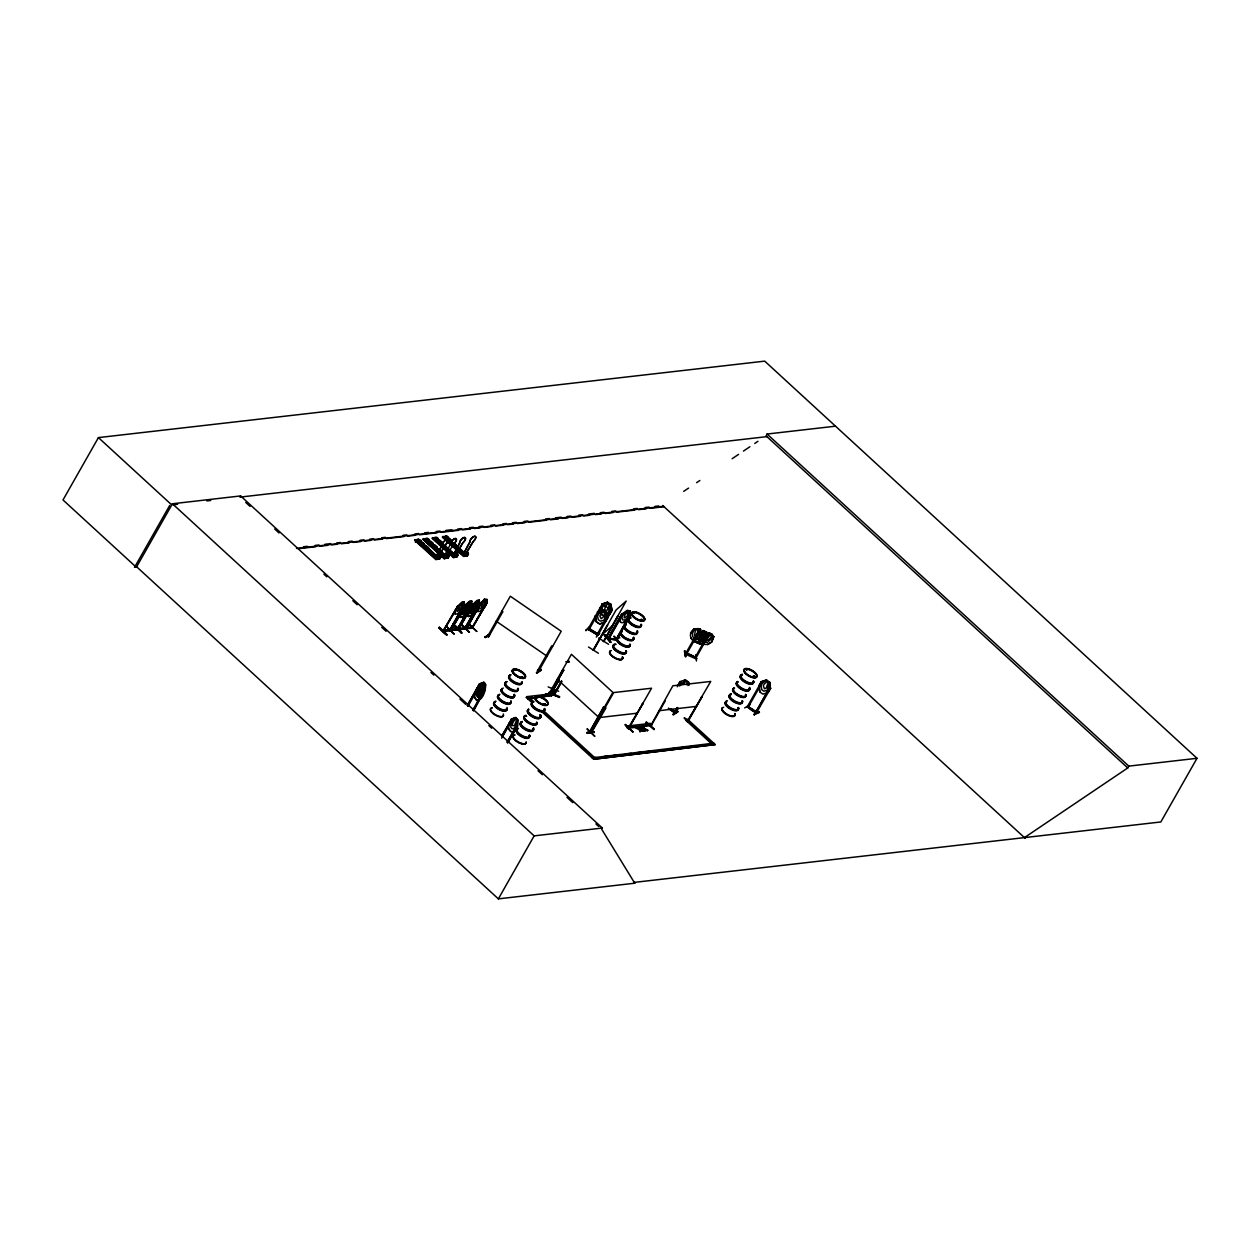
<?xml version="1.0" encoding="UTF-8"?>
<svg xmlns="http://www.w3.org/2000/svg" width="1260" height="1260" viewBox="0 0 1260 1260"><rect width="100%" height="100%" fill="white"/><g stroke="black" fill="none" stroke-linecap="round" stroke-linejoin="round"><path stroke-width="1.5" d="M509.197 723.067C507.402 727.351 509.764 735.147 515.245 730.249L517.498 726.28L517.765 719.948L515.671 717.523L511.45 719.098L509.387 723.114M507.859 742.849L517.403 726.248L517.671 719.948L515.765 717.538L511.544 719.113M512.064 719.759L502.283 736.47M597.602 633.67L597.854 635.292L612.029 610.155L611.1 609.383L597.098 634.567M474.957 698.024C473.65 694.37 479.651 679.408 477.115 694.055L478.894 696.449L477.194 693.992M480.28 696.607L477.776 697.41L476.627 695.866L476.815 691.992L484.123 683.629L482.911 694.843L478.8 696.433L482.863 694.733L483.494 688.543L481.966 693.646M761.15 681.707L766.553 679.975L769.702 682.243L770.49 688.464L768.238 692.417L762.899 694.134L759.748 691.866L758.898 685.66L761.197 681.676L762.253 682.069M473.634 710.766L484.848 689.929M696.433 661.012L695.678 654.79M599.728 633.418L596.263 637.056M536.539 672.761L541.138 669.422M536.949 673.155L541.343 670.194M703.017 630.567L706.592 632.063L704.277 639.623L700.67 641.056L698.371 640.127L697.41 636.851L703.017 630.567L697.378 633.245M673.218 714.105L673.407 714.908L678.053 711.396M677.896 711.931L672.887 714.546M610.958 604.296L608.533 612.265L605.036 613.289L602.847 611.935L601.981 608.234L603.666 605.273L607.556 602.217L610.958 604.296L612.013 610.36L609.761 614.313L604.17 616.203L601.146 618.77L599.87 615.888L600.926 614.014L603.871 611.399L604.926 612.108L604.123 616.187L600.784 614.124L599.728 608.076L609.793 614.266L604.186 616.077L600.926 614.014L599.855 608.108M759.245 711.601L759.418 712.451L754.078 714.546M754.472 714.987L754.236 714.105L759.213 711.569M603.083 610.076L597.476 611.998L603.083 610.076L606.47 612.187L604.044 620.156L600.563 621.164L598.374 619.81L597.508 616.093L599.193 613.116L603.083 610.218M553.644 689.897L554.305 695.048L554.29 693.819M687.944 685.534L688.574 682.117L688.952 685.251L688.401 682.227L685.346 679.896L679.975 681.613L677.912 685.582M769.702 682.243L767.151 690.291L763.812 691.189L761.78 689.708L761.072 685.881C761.702 681.282 773.309 677.88 761.229 681.817L762.111 682.4M440.338 555.833L438.779 558.558L440.338 555.833C435.661 554.258 440.118 556.778 439.567 555.849M446.749 554.085L448.717 554.857L447.174 557.597M447.442 554.636C449.363 556.967 443.268 551.707 449.127 556.133L448.166 558.133M455.443 553.707L456.608 553.628M465.759 552.431L467.586 552.983L465.791 552.101L467.019 553.66L467.287 552.667M454.088 544.052L466.814 555.991L468.452 553.912L465.696 552.541M548.887 693.063L559.409 697.363M549.124 692.291L559.629 696.622L559.361 697.457M559.377 697.142L548.856 693.126M424.604 546.651C428.526 545.486 425.864 550.352 424.746 546.383M433.141 545.423L435.424 546.698L433.172 545.753M442.213 544.383L442.969 545.753M586.908 732.989L594.153 731.635L594.247 732.485M587.097 732.533L594.137 731.666M594.247 732.391L587.207 733.257M593.933 732.076L587.066 732.438M514.757 669.706L514.994 670.367M522.711 677.722L521.498 676.667L522.412 677.833M521.923 676.715L523.373 677.848L522.396 676.809M536.76 697.237L537.799 697.252M536.823 697.331L537.642 696.985M537.28 697.016L537.831 697.756L537.5 696.906M543.989 703.883L544.682 704.608M545.737 704.97L544.131 704.072L544.997 704.419M545.737 705.127L545.108 704.198M634.174 613.116L633.355 612.848L634.111 613.447M634.489 613.399L633.812 612.565M640.741 619.51L641.434 619.4M640.757 619.778L642.065 619.873M641.466 620.392L642.505 620.786L641.749 619.447M745.747 669.47L746.77 670.115M753.858 676.148L753.023 676.73L754.85 677.124M609.399 604.233L607.619 610.045L604.532 610.218L605.32 606.28L608.344 603.524L609.43 604.202M686.495 684.731L687.125 681.959L686.054 681.266L683.14 683.928M507.323 742.203L516.915 725.351M454.151 625.889L461.585 633.134L453.931 625.558M469.114 632.252L461.522 624.677L469.381 632.221M476.611 631.386L469.019 623.826M633.008 731.871L625.385 724.405M467.507 705.521L479.84 683.786L483.856 682.195L485.557 684.637L484.218 689.692L472.831 710.073M440.149 555.66L439.173 556.747L438.102 555.298M447.599 554.778L447.552 555.786M455.411 553.581L455.112 554.762M457.254 554.069L456.624 554.747L455.474 553.518M457.065 554.101L456.215 554.211L457.285 554.447M695.488 629.559L694.591 635.245L697.221 636.709L698.308 633.024L696.764 629.449L695.473 629.496M448.717 554.857L447.458 554.825L445.898 557.55L448.087 555.534M457.333 554.164L455.584 553.329M466.499 555.376L467.854 552.478L465.239 555.345L466.862 552.447M465.428 555.502L467.555 553.03M608.801 639.119L623.007 613.856M616.597 640.033L607.824 638.962L621.889 613.777L607.619 638.71L609.32 638.206L608.297 637.78M464.231 602.154L463.192 605.902L449.442 630.756L464.452 605.729L464.247 601.965L461.9 602.422L458.53 606.438L456.844 609.399L457.081 611.572L461.506 608.863M471.728 601.288L468.988 608.013L464.562 610.722L464.341 608.548L469.397 601.555L471.744 601.099L471.854 604.91M477.083 604.375L474.343 611.1L469.917 613.809L469.681 611.635L474.752 604.642L477.256 604.343L477.776 611.588L477.745 607.871M479.32 600.422L476.595 607.131L472.169 609.84L471.933 607.666L473.618 604.706L477.005 600.689L479.335 600.233L476.91 600.61M484.407 599.744L486.911 599.445L485.762 603.304L472.027 628.11L486.864 603.099L486.833 599.366L486.943 603.178M554.164 688.952L553.644 688.732M554.29 694.984L561.803 681.676M516.758 719.759L514.474 725.634L512.332 725.634C511.686 723.712 515.293 717.491 516.647 719.759M623.117 614.108L622.078 614.029M463.16 602.752L461.05 607.777L458.608 609.494L459.711 606.296L463.081 602.674M468.405 605.84L466.294 610.864L463.853 612.581L464.956 609.399L468.484 605.918M470.657 601.886L466.751 611.966L462.326 614.675L462.089 612.502L463.774 609.541L470.563 601.808M478.249 601.02L476.138 606.044L473.697 607.761L474.799 604.564L478.17 600.941M467.539 553.282L466.846 553.408M698.04 628.772L694.181 629.102L692.512 633.512L692.716 636.757L695.473 639.103L698.04 638.883L700.418 636.095L700.213 632.866L698.087 628.598L694.102 628.929C688.873 632.347 689.267 639.292 694.984 641.844L698.89 641.56L702.56 636.977L702.277 632.583L698.087 628.598M701.143 636.048L699.142 641.419L701.316 644.254L707.616 644.506L711.774 641.923L713.79 636.599L711.616 633.78L705.317 633.512L701.159 636.111L705.348 633.685M713.806 636.662L711.79 641.986L707.616 644.506M465.743 605.414L450.623 630.614L459.506 615.289M473.272 604.658L470.074 608.69L470.295 612.265M447.552 554.825L447.741 555.628M456.262 553.723L456.419 554.431M438.606 555.329L440.732 557.093L439.85 559.078L418.415 539.611C429.266 541.642 404.995 543.391 420.919 541.076M480.406 684.164L479.477 683.849L467.192 705.474M608.58 644.301L598.689 638.064M442.15 544.95L435.802 556.92L438.307 556.762L445.615 544.682A3.938 1.717 -47.8 0 0 448.119 540.272A3.938 1.717 -47.8 0 0 444.812 540.697A3.938 1.717 -47.8 0 0 442.15 544.95L435.976 557.062L418.808 541.202M444.355 556.101L450.529 543.989A3.938 1.717 -47.8 0 1 453.033 539.579A3.938 1.717 -47.8 0 1 456.341 539.17A3.938 1.717 -47.8 0 1 453.836 543.564L446.686 555.802L444.197 555.943L446.686 555.802M452.056 554.841L455.6 554.605L462.908 542.524A3.938 1.717 -47.8 0 0 465.412 538.115A3.938 1.717 -47.8 0 0 462.105 538.54A3.938 1.717 -47.8 0 0 459.601 542.95L453.427 555.062L455.758 554.762L463.081 542.682A3.938 1.717 -47.8 0 0 465.586 538.272A3.938 1.717 -47.8 0 0 462.278 538.697A3.938 1.717 -47.8 0 0 459.774 543.091L453.427 555.062M463.522 553.738L469.87 541.769A3.938 1.717 -47.8 0 1 472.374 537.359A3.938 1.717 -47.8 0 1 475.681 536.949A3.938 1.717 -47.8 0 1 473.177 541.359L466.027 553.581L473.335 541.501A3.938 1.717 -47.8 0 0 475.839 537.091A3.938 1.717 -47.8 0 0 472.531 537.516A3.938 1.717 -47.8 0 0 470.027 541.926L463.68 553.88M98.422 437.598L63 499.952L136.348 567.299L172.431 503.764L240.629 495.936L602.359 828.04L601.681 829.206L634.756 883.213L633.922 882.425L1160.838 821.961L1197 758.299L764.71 361.132L98.422 437.598L171.769 504.945M169.675 505.496L134.536 567.331L136.93 567.047M240.629 495.936L239.967 497.117L766.899 436.637M417.17 541.076L436.763 558.81L437.503 557.519L435.85 559.597L414.587 540.288L418.761 539.107M429.298 540.115C418.934 540.776 434.716 542.147 427.14 538.146L422.966 539.327L444.229 558.652M422.352 542.383L418.666 543.154L422.352 542.383C429.928 546.383 414.146 545.013 424.51 544.336M426.431 546.084L422.73 546.856L426.431 546.084C434.007 550.084 418.21 548.714 428.589 548.037M430.747 541.422L427.045 542.194L430.747 541.422C438.322 545.423 422.525 544.052 432.904 543.375M438.37 539.059C428.006 539.737 443.788 541.107 436.212 537.106L432.038 538.288L453.38 557.597M434.81 545.108L431.109 545.879L434.81 545.108C442.386 549.124 426.605 547.753 436.968 547.076M439.819 540.367L436.117 541.138L439.819 540.367C447.394 544.383 431.597 543.013 441.976 542.335M448.623 537.894C438.259 538.555 454.041 539.942 446.465 535.925L442.291 537.106L463.633 556.416L464.94 554.369L464.483 555.628L467.444 555.25L468.452 553.912M440.37 544.525L443.693 544.399M434.149 557.203L435.346 555.55L434.606 556.857M446.465 535.925L451.93 541.39L448.528 541.926L452.23 541.154L450.072 539.201L446.371 539.973L450.072 539.201M439.078 555.786L437.708 558.684L439.315 555.928M442.355 546.808L446.04 546.037L442.528 546.478M436.763 558.81L439.724 558.432L440.732 557.093M442.528 556.243L443.725 554.589L442.984 555.896M450.45 543.674L442.969 536.382M425.549 540.115L445.142 557.849L445.883 556.542L444.229 558.637M448.528 554.699L445.898 557.55M449.127 556.133L448.119 557.471L445.142 557.849M456.293 544.856L452.608 545.627L456.293 544.856L454.135 542.902M451.615 555.203L452.529 553.581M456.86 553.865L454.986 556.51L456.529 553.786L457.79 553.817L456.246 556.558M453.301 557.582L454.687 555.55L454.214 556.81L457.191 556.432L458.199 555.093L456.104 557.219L434.842 537.91M461.869 554.038L463.066 552.368L462.326 553.676M439.33 627.228C443.252 634.725 454.293 640.08 439.315 627.228M442.906 631.134L457.679 606.17L443.063 631.433C442.843 629.512 444.859 630.614 449.773 630.362M458.199 606.154L443.189 631.449L450.182 630.677M457.679 629.827L450.639 630.567L465.633 605.335L464.53 605.383L449.442 630.709L463.617 605.761L450.056 630.677M460.609 617.258L460.498 613.636L462.703 609.745L467.176 605.414L469.586 605.131L469.697 608.942L467.476 612.832L462.845 617.006L460.514 617.353L460.404 613.557M467.208 605.446L466.106 608.627L469.57 605.32M453.915 634.063L446.434 626.409L454.246 633.969M457.097 629.905L466.121 612.974M473.035 604.69L472.122 604.516L456.876 629.858L458.105 628.945M456.986 629.874L471.949 604.863M473.287 604.422L458.293 629.764L472.39 604.753L476.926 600.5M453.631 626.078C455.443 623.48 463.208 633.26 461.412 633.213M480.611 603.871L466.373 628.85L480.706 603.587L479.619 603.65L464.609 629.039L473.713 612.092M468.122 616.298L467.901 612.722L468.106 616.486L470.515 616.203C472.831 615.163 494.629 584.467 479.43 606.816L479.666 608.99L484.076 606.28M461.9 624.629L469.397 632.299L461.633 625.149M486.58 602.847L472.106 628.173L486.848 603.099L484.801 607.084L480.091 611.242L477.682 611.51M472.988 626.881L472.673 628.126L465.838 628.866M485.305 637.686L489.699 634.725L484.801 637.292L485.604 637.166M487.73 636.206C489.605 637.119 486.281 636.835 488.344 635.355L488.502 636.993L502.724 611.872L501.701 611.384L502.724 611.872M467.68 706.104L479.477 683.849M467.995 706.151L480.548 684.18M483.336 688.511L480.91 691.047L481.698 686.164L477.603 687.74M473.146 710.12L484.848 689.96M473.303 710.719L484.486 690.165M475.051 697.961L476.658 700.402C486.738 701.096 489.179 670.903 479.068 688.039L478.879 691.913L480.028 693.457L482.533 692.653M552.589 646.412L551.722 645.813L537.516 670.792L538.366 669.784M501.763 735.824L511.591 719.224L502.063 735.856M538.146 669.942L539.185 670.367L538.524 671.423L561.204 631.26L510.316 596.232L487.604 636.41M501.653 738.171L512.253 719.46M544.32 708.845A7.466 3.055 29.6 0 1 537.406 710.199A7.466 3.055 29.6 0 1 532.067 702.812L526.302 697.442L526.743 696.654L550.415 693.945L551.927 695.331L540.556 697.363M507.008 742.172L516.758 725.571M507.544 742.817L517.498 726.28M545.139 694.733L552.494 693.362L545.391 694.197M569.173 661.374L566.149 661.862M550.195 694.15L549.061 693.409L548.541 694.323L549.171 694.984L563.755 670.068L549.407 695.11M563.755 670.068L563.047 669.422L549.565 694.937M550.415 693.945L551.471 696.103M558.841 679.25L553.077 689.188L553.896 694.89L561.74 681.156M586.498 630.331L585.711 630.535L589.853 626.692L585.79 630.504M558.904 679.77L553.25 689.803L559.267 679.912M553.597 689.456L559.204 679.392M597.886 635.056L587.869 629.149L588.719 628.157L588.956 629.795L603.083 604.501M552.478 693.346L545.155 694.559M553.817 694.827L561.377 681.014M548.163 686.905L558.668 691.236M588.53 647.041L598.421 653.263M596.925 634.756L597.366 633.559M595.224 615.967L596.452 621.873L599.728 623.905L605.209 622.062L607.556 618.203L606.47 612.187M593.303 650.081L616.077 609.982L626.188 601.052L603.619 641.56L617.573 616.203M594.279 649.435L593.617 650.317L607.635 624.991L593.208 650.002M610.58 642.253C591.586 620.613 623.464 656.933 604.39 635.229M603.162 641.214L604.359 640.505M603.635 641.529L617.92 616.423M608.391 638.773L621.747 615.541M615.951 640.001L616.802 638.804M626.944 619.715L615.919 639.954M615.856 639.938L630.299 614.722M616.25 639.67L616.928 638.851L616.502 639.765L607.777 638.694M617.353 638.096L627.748 619.81M617.542 638.347L630.913 615.038L630.189 610.738L627.701 617.935L624.44 620.062L622.503 619.826L621.889 617.242L623.574 614.281L627.244 610.565L630.158 610.911L627.197 610.375L621.983 613.982M587.081 729.115L594.877 736.375L587.27 728.784M589.68 731.808L603.792 706.844L589.743 731.855L590.121 730.816M603.556 706.876L604.501 707.49L590.341 732.406M605.981 707.899L591.287 732.958M136.631 566.779L498.362 898.868L534.145 835.868L602.359 828.04M835.286 426.211L767.072 434.038L766.048 435.85L1127.763 767.954L1128.803 766.127L1197 758.299M593.507 757.717L593.948 756.929L543.926 711.002M593.633 759.26L715.223 744.566L593.633 759.26L542.099 711.947M625.07 724.878L632.898 732.013L625.464 724.831M626.409 726.122L627.48 728.296L651.152 725.587L650.081 723.413L651.593 724.799L627.921 727.524L626.409 726.122L650.081 723.413M629.134 728.611L628.063 728.422L642.947 703.395L628.567 728.721M629.055 728.611L629.37 727.414M639.056 729.587C631.937 726.232 640.363 727.697 639.923 731.619C642.127 730.926 638.3 727.918 640.458 731.556M636.41 727.776L639.23 728.626L635.843 727.839M638.93 729.146L638.521 727.052L639.23 728.626M639.923 731.619L639.056 726.988L639.907 728.973L643.167 730.753L639.749 729.934M644.522 731.083L640.757 726.784L643.955 728.548L644.522 731.083L645.356 730.501L644.648 728.878L645.073 731.02M639.907 728.973L642.868 731.273M641.025 727.24L643.828 728.107L640.458 727.303M684.904 650.916L685.802 656.87L684.794 650.947M643.529 728.626L643.12 726.516L643.828 728.107M647.483 730.737L644.222 728.973L643.671 726.453L644.522 728.453L647.782 730.217L644.348 729.398M646.207 722.374C656.271 732.186 657.751 731.918 645.845 722.5M699.615 628.976L700.591 629.559L699.615 628.976L685.361 654.082C712.845 667.06 682.495 648.616 686.306 654.491M685.582 654.192L686.101 653.278L695.032 656.995M642.301 731.335L643.167 730.753M686.527 654.538L686.905 653.893M686.322 654.523L700.56 629.354M646.915 730.816L647.782 730.217M665.154 701.111L650.947 726.106C652.696 724.185 649.168 725.288 651.593 725.177M677.313 686.7L679.975 681.613M695.173 656.728C694.323 659.799 694.937 655.436 696.229 657.169M679.093 685.645L681.188 682.148L680.148 681.707M694.906 657.956L708.939 632.74L709.915 633.323L708.939 632.74M679.266 685.55L680.888 682.306M679.912 685.787L685.409 679.865M709.884 633.134L695.788 658.334M707.837 637.371L705.6 641.387L699.851 643.923L696.292 642.49L695.173 637.135M677.281 707.522L674.336 712.688L677.124 707.6M706.057 737.352L713.27 743.967L713.711 743.179L711.9 744.124L685.897 720.342L686.338 719.57L687.724 719.397L715.223 744.566M687.724 719.397L685.897 720.342M650.664 725.791L672.856 685.787L710.734 681.44L687.235 721.634L702.119 696.591L688.023 721.539M749.905 704.844L744.66 707.915M755.921 711.837C760.394 715.979 742.471 705.238 748.597 706.277M747.212 706.828L761.481 681.723M747.212 706.592L748.708 706.34M762.253 682.353L748.078 707.427L748.377 706.387M769.734 687.692L755.716 712.672M755.401 712.75L769.639 687.44L770.584 688.291L756.189 713.317M442.307 545.108A3.938 1.717 -47.8 0 1 444.812 540.697A3.938 1.717 -47.8 0 1 447.962 540.13A3.938 1.717 -47.8 0 1 445.457 544.54L438.307 556.762M438.732 556.085L438.48 555.156M467.854 552.478L466.673 553.266L468.043 552.652M443.315 630.284L449.474 629.811M449.694 629.465L449.946 629.842M457.223 628.645L457.9 628.614M457.994 629.401L465.271 628.945M464.704 627.827L465.428 627.748M475.225 605.068L471.445 611.714L473.886 609.997L475.303 605.147M484.974 600.248L481.304 605.446L481.966 606.8C483.226 605.934 487.399 600.327 484.88 600.169M694.181 629.102L690.59 633.622M702.418 636.946L698.906 641.623L694.937 641.97L690.732 637.922M713.664 636.694L707.49 642.427L703.631 642.127L702.214 640.301L703.285 636.962L711.616 633.78M646.443 721.98L654.302 729.083M438.653 627.763L446.843 634.756M461.932 633.024L454.041 625.968M603.146 604.658L601.965 604.107L607.556 602.217L601.933 604.154L612.013 610.36L610.801 604.406M602.122 604.233L587.932 629.212L597.634 635.182M588.562 628.346L589.491 628.693M589.601 628.756L597.524 633.638M589.444 629.024L598.374 634.19M605.209 622.062L599.697 624.094L596.452 621.873M607.509 618.25L606.438 612.218M481.871 687.582L478.375 691.913L478.674 695L481.084 692.48L481.966 687.598M454.75 544.477L452.97 543.044M605.099 634.804L610.832 641.86M604.863 635.182L610.565 642.38M514.301 669.816L514.915 670.43M536.744 697.079L537.548 697.426M633.528 612.659L634.426 613.148M544.792 704.056L545.879 704.938M746.156 669.28L746.77 669.989L746.33 669.28M703.867 631.654L699.835 636.316L700.087 638.3L703.269 637.702L705.001 632.126L703.867 631.717M457.223 606.47L461.932 602.312L464.326 602.044M464.719 605.603L469.334 601.382L471.823 601.178M464.814 605.682L469.397 601.555M455.08 610.375L455.191 614.187L457.616 613.809L462.073 609.572M462.577 609.525L462.688 613.321L465.113 612.943L469.697 608.816M484.517 599.728L479.619 603.65M472.594 612.092L477.304 607.95M468.027 616.408L470.531 616.109L475.13 611.982M601.902 634.93L612.013 625.984M515.734 717.68L510.883 723.366L510.82 727.272L512.111 728.831L514.757 728.044L517.765 719.948M415.816 540.115L415.06 539.878L418.572 539.438L436.984 556.148M422.998 539.359L424.132 538.839M443.032 544.037L435.598 537.831M453.38 545.627L464.719 555.912L464.042 556.385L442.748 537.059L443.457 536.618L450.544 543.044M445.583 536.319L466.751 555.802M436.228 559.346L437.078 559.424L415.249 539.563M439.173 559.156L436.306 559.172L415.06 539.878M426.904 538.823L448.198 557.755L447.032 558.259L425.849 538.965M454.466 557.093L432.432 538.036M466.846 555.628L446.591 538.036M685.22 656.617L684.4 650.79M489.179 634.347L484.785 637.324M489.904 634.205L484.864 637.292M623.464 622.487C635.009 613.352 624.881 625.039 620.456 622.235M683.707 491.369L688.543 488.108M696.622 482.659L699.851 480.485M732.139 458.719L738.596 454.356M743.447 451.096L749.905 446.733M754.74 443.473L757.969 441.299M1024.427 837.617L1127.763 767.954M489.069 635.906L487.951 635.386M537.831 670.037L539.012 670.257M537.453 670.698L538.666 671.312L537.626 670.84M541.107 669.391L536.398 672.84L540.965 669.91M670.367 708.671L675.911 712.262L670.194 708.75M479.335 600.233L479.446 604.028L464.467 628.976L479.54 603.997M414.934 540.067L436.606 559.519M423.313 539.107L444.638 558.4M435.865 537.611L443.173 544.178M442.685 536.87L464.31 556.337M444.26 558.668L423.045 539.343M445.252 558.322L423.628 538.587M448.056 557.944L426.793 538.65M447.741 558.196L426.258 538.54M454.057 557.519L457.175 556.888M454.324 557.282L432.7 537.548M442.748 537.059L464.798 556.243L453.253 545.816M759.071 685.676L759.922 691.772M769.466 687.771L770.584 688.291M757.024 712.404L748.44 706.781L756.205 711.774M753.937 714.625L759.071 712.105M590.94 732.627L613.683 692.575L651.546 688.228L628.409 728.658L628.693 727.461M628.063 728.422L628.724 728.312M687.865 720.657L688.826 720.909L687.818 720.625M451.757 629.638L450.812 629.354L456.97 628.96M459.349 628.756L458.404 628.472L464.562 628.078M466.846 627.905L465.901 627.622L472.059 627.228M479.776 683.881L483.824 682.322M477.634 687.865L481.666 686.306M476.674 700.261L480.627 698.686M465.444 628.504L472.358 627.763M511.985 697.599L511.276 697.442M753.307 676.447L754.267 676.982M696.308 657.421L695.236 656.98M567.709 662.051L569.205 662.13M446.969 554.179L448.844 556.18M454.986 556.51L457.79 553.817M448.198 557.755L445.363 558.495M454.639 544.147L467.602 555.865L464.011 556.369M643.214 703.631L642.301 703.474M702.387 696.843L701.473 696.67M684.637 717.98L686.763 720.389M589.664 731.099L590.074 732.501M173.707 504.709L177.613 504.268M206.845 500.913L210.735 500.472M303.44 546.745L307.345 546.304M315.142 545.407L319.048 544.966M324.907 544.288L330.766 543.611M336.625 542.95L340.531 542.493M348.343 541.595L352.249 541.154M360.061 540.256L363.967 539.8M369.826 539.138L373.732 538.681M381.544 537.784L385.45 537.343M403.011 535.327L406.917 534.87M414.729 533.972L418.635 533.531M424.494 532.854L428.4 532.413M436.212 531.515L440.118 531.058M445.977 530.397L451.836 529.72M457.695 529.042L461.601 528.601M469.413 527.704L473.303 527.263M479.162 526.585L483.068 526.129M490.88 525.247L494.786 524.79M502.598 523.892L506.504 523.451M512.363 522.774L516.269 522.333M524.081 521.435L527.987 520.978M545.564 518.962L549.47 518.522M555.313 517.844L561.173 517.167M567.031 516.505L570.938 516.049M578.749 515.151L582.655 514.71M588.514 514.033L594.373 513.356M600.233 512.694L604.138 512.237M611.951 511.34L615.856 510.898M633.433 508.882L637.324 508.426M645.136 507.528L649.042 507.087M654.901 506.41L658.807 505.969M296.478 548.431L663.563 506.299M298.368 548.698L315.961 546.683M319.867 546.226L327.679 545.328M331.585 544.887L337.459 544.21M341.365 543.769L349.177 542.871M353.084 542.414L360.911 541.516M364.817 541.076L370.676 540.398M374.582 539.957L382.41 539.059M386.316 538.603L403.909 536.587M407.815 536.13L415.627 535.232M419.548 534.791L437.141 532.775M441.047 532.318L458.64 530.303M462.546 529.861L470.358 528.964M474.264 528.507L480.139 527.83M484.045 527.389L491.857 526.491M495.763 526.05L503.591 525.152M507.497 524.695L513.356 524.018M517.277 523.577L525.089 522.679M528.995 522.223L546.588 520.207M550.494 519.766L558.322 518.868M562.228 518.411L568.087 517.75M571.993 517.293L579.82 516.395M583.726 515.954L589.585 515.277M595.444 514.6L601.319 513.923M605.225 513.481L613.037 512.584M616.959 512.127L634.536 510.111M638.458 509.67L646.27 508.772M650.176 508.315L663.862 506.756M484.486 599.823L486.817 599.555M471.476 604.58L471.76 604.832M477.288 608.076L477.178 604.264L474.768 604.548L470.153 608.769L474.831 604.721M470.185 612.376L472.689 612.171M468.862 624.267L476.894 631.433M449.741 630.063L443.945 630.457M457.238 629.212L451.442 629.591M464.83 628.331L459.034 628.724M472.327 627.48L466.531 627.858M450.356 630.315L457.585 629.779M458.231 629.701L465.176 628.898M569.126 661.453L566.149 661.721M526.302 697.442L531.751 696.812M537.217 696.181L542.682 695.552M551.927 695.331L527.814 698.827L536.917 697.788M599.508 717.523L637.387 713.176M658.681 710.734L696.559 706.387M629.622 726.484L635.072 725.87M642.364 725.035L647.829 724.405M713.711 743.179L592.121 757.874L596.027 757.417M603.839 756.52L607.745 756.079M613.604 755.401L619.479 754.724M625.338 754.047L631.197 753.385M635.103 752.929L640.962 752.251M646.837 751.59L652.696 750.913M658.555 750.235L662.461 749.794M668.32 749.117L674.194 748.44M680.053 747.778L683.959 747.322M689.818 746.66L695.678 745.983M701.552 745.306L707.411 744.628M498.362 898.868L634.851 883.197L633.906 882.425M616.124 638.726L617.053 639.119M454.482 544.635L453.08 544.147M753.716 676.116L752.913 676.557M753.763 676.683L754.267 676.557M523.136 677.833L521.986 677.423M466.042 628.488L466.499 627.574M458.86 628.819L458.341 629.732M510.962 731.666L509.024 729.335M621.889 613.777L622.881 614.124M614.25 636.394L616.36 638.71M616.077 639.245L608.391 638.096M485.557 684.637L484.643 690.763M442.984 544.288L442.827 545.312M641.104 619.636L642.206 619.778M753.322 676.148L754.378 676.352M544.43 703.741L545.249 703.946M544.651 703.852L545.454 704.183M607.966 639.04L609.037 637.906M675.077 713.192L678.132 708.12L675.139 713.255L668.367 708.372M549.313 693.378L550.1 694.087M641.749 619.495L641.907 620.77M549.801 694.118L549.045 693.441M590.042 732.454L612.864 692.37L571.41 654.302L548.62 694.417L549.581 695.016M703.033 630.756L706.466 632.142M696.402 642.411L699.851 643.923M554.179 693.614L553.975 689.299M754.015 676.148L754.504 677.124M644.648 728.878L647.199 730.296M640.033 729.414L642.6 730.816M452.938 544.399L454.34 544.887L454.009 543.721A3.938 1.717 -47.8 0 0 456.514 539.312A3.938 1.717 -47.8 0 0 453.206 539.737A3.938 1.717 -47.8 0 0 450.702 544.147M747.463 706.702L756.504 713.302M496.141 621.164L547.029 656.192M685.346 680.022L688.401 682.227M668.54 708.277L675.391 713.176M590.452 731.493L589.948 730.989M453.962 543.217L467.523 555.55M446.134 536.429L452.009 541.721M447.001 537.611L451.521 541.8L446.859 537.799M453.947 544.241L465.224 554.337M455.537 553.266L455.033 554.479L457.191 556.432M445.93 546.43L454.372 554.321L445.788 546.62M442.685 544.273L435.393 537.831M445.252 546.509L456.514 556.983L435.188 537.689M426.116 538.729L447.584 558.18M444.985 558.558L423.423 539.28M437.566 556.479L439.724 558.432M419.281 540.792L436.574 556.573M419.155 540.981L437.503 557.519M418.871 541.217L435.881 556.652M691.614 724.138L703.159 734.706M686.338 719.57L712.341 743.337M767.072 434.038L1128.803 766.127M662.713 505.512L1025.278 838.388M557.235 679.25L598.705 717.302M469.555 608.722L469.665 605.209L467.161 605.509L462.467 609.556M467.539 612.864L462.924 617.085L460.514 617.353M454.986 610.423L455.285 614.077M529.625 697.883L533.925 701.82M526.743 696.654L532.539 701.977M542.54 711.16L594.074 758.473M438.984 627.701L446.812 634.883M245.747 502.425L250.094 506.41M274.696 528.995L279.027 532.98M323.883 574.15L326.781 576.812M352.832 600.721L357.163 604.706M381.764 627.291L386.095 631.276M430.952 672.462L433.849 675.108M459.9 699.016L465.68 704.34M488.833 725.587L491.731 728.248M538.02 770.758L542.367 774.742M566.969 797.328L572.749 802.636M595.901 823.883L598.799 826.544M172.431 503.764L534.145 835.868M511.198 719.208L512.033 719.87M516.458 725.539L517.293 726.217M619.92 617.983L620.55 622.141M617.321 640.553L613.903 636.221L617.164 640.6M699.284 641.403L701.316 644.254M481.603 686.149L483.399 688.621M474.957 697.945L476.752 700.418M706.577 632L707.837 637.434M595.271 615.919L596.311 621.983M630.095 610.832L630.851 615.148M769.592 682.306L770.38 688.433M553.612 689.157L554.337 693.835M464.247 601.965L464.357 605.761M748.991 688.511A7.355 3.008 29.6 0 1 741.321 689.393A7.355 3.008 29.6 0 1 737.887 682.274M749.306 688.133A7.466 3.055 29.6 0 1 741.526 689.031A7.466 3.055 29.6 0 1 738.045 681.817M746.03 695.252A7.355 3.008 29.6 0 1 738.061 695.142A7.355 3.008 29.6 0 1 733.619 688.338A7.355 3.008 29.6 0 0 738.061 695.142A7.355 3.008 29.6 0 0 746.014 695.299M746.235 694.874A7.34 3.008 29.6 0 1 738.281 694.764A7.34 3.008 29.6 0 1 733.871 687.944M753.212 681.25A7.466 3.055 29.6 0 1 745.447 682.148A7.466 3.055 29.6 0 1 741.951 674.935M749.653 687.361A7.355 3.008 29.6 0 1 742.833 688.684A7.355 3.008 29.6 0 1 737.557 681.408M752.913 681.628A7.355 3.008 29.6 0 1 745.227 682.51A7.355 3.008 29.6 0 1 741.793 675.391M749.511 687.787A7.466 3.055 29.6 0 1 742.597 689.125A7.466 3.055 29.6 0 1 737.258 681.739M753.417 680.904A7.466 3.055 29.6 0 1 745.636 681.786A7.466 3.055 29.6 0 1 742.156 674.572M753.858 681.471A7.355 3.008 29.6 0 1 745.069 680.857A7.355 3.008 29.6 0 1 742.455 674.242M737.856 708.12A7.355 3.008 29.6 0 1 730.186 709.002A7.355 3.008 29.6 0 1 726.736 701.883M738.171 707.758A7.466 3.055 29.6 0 1 731.241 709.096A7.466 3.055 29.6 0 1 725.902 701.71M734.58 713.885A7.355 3.008 29.6 0 1 727.76 715.223A7.355 3.008 29.6 0 1 722.484 707.931M745.684 694.339A7.355 3.008 29.6 0 1 738.013 695.221A7.355 3.008 29.6 0 1 734.564 688.102M734.785 713.491A7.34 3.008 29.6 0 1 727.13 714.373A7.34 3.008 29.6 0 1 723.697 707.269M745.353 694.906A7.34 3.008 29.6 0 1 737.698 695.788A7.34 3.008 29.6 0 1 734.265 688.684M734.722 713.664A7.371 3.024 29.6 0 1 727.886 715.003A7.371 3.024 29.6 0 1 722.61 707.695M742.077 700.875A7.466 3.055 29.6 0 1 734.297 701.757A7.466 3.055 29.6 0 1 730.816 694.543M738.801 707.978A7.355 3.008 29.6 0 1 730.012 707.364A7.355 3.008 29.6 0 1 727.398 700.733M741.762 701.237A7.355 3.008 29.6 0 1 734.092 702.119A7.355 3.008 29.6 0 1 730.658 695M738.36 707.395A7.466 3.055 29.6 0 1 731.446 708.75A7.466 3.055 29.6 0 1 726.106 701.363M742.581 701.537A7.466 3.055 29.6 0 1 733.666 700.906A7.466 3.055 29.6 0 1 731.02 694.197M742.723 701.096A7.355 3.008 29.6 0 1 733.918 700.481A7.355 3.008 29.6 0 1 731.304 693.851M637.024 632.803A7.355 3.008 29.6 0 1 628.22 632.189A7.355 3.008 29.6 0 1 625.606 625.558M637.04 631.433A7.466 3.055 29.6 0 1 629.26 632.315A7.466 3.055 29.6 0 1 625.763 625.102M633.449 637.544A7.355 3.008 29.6 0 1 626.63 638.867A7.355 3.008 29.6 0 1 621.369 631.591M633.654 637.166A7.34 3.008 29.6 0 1 626.85 638.505A7.34 3.008 29.6 0 1 621.59 631.228M640.946 624.551A7.466 3.055 29.6 0 1 633.166 625.433A7.466 3.055 29.6 0 1 629.685 618.219M637.371 630.646A7.355 3.008 29.6 0 1 630.551 631.969A7.355 3.008 29.6 0 1 625.291 624.692M640.631 624.913A7.355 3.008 29.6 0 1 632.961 625.795A7.355 3.008 29.6 0 1 629.512 618.676M637.229 631.071A7.466 3.055 29.6 0 1 629.465 631.969A7.466 3.055 29.6 0 1 625.968 624.755M641.151 624.188A7.466 3.055 29.6 0 1 637.355 626.692A7.466 3.055 29.6 0 1 628.898 621.322A7.466 3.055 29.6 0 1 631.213 617.888M641.592 624.771A7.355 3.008 29.6 0 1 632.788 624.157A7.355 3.008 29.6 0 1 630.173 617.526M625.574 651.42A7.355 3.008 29.6 0 1 617.904 652.302A7.355 3.008 29.6 0 1 614.471 645.183M625.889 651.042A7.466 3.055 29.6 0 1 618.109 651.94A7.466 3.055 29.6 0 1 614.628 644.71M622.314 657.169A7.355 3.008 29.6 0 1 615.494 658.492A7.355 3.008 29.6 0 1 610.218 651.215M633.402 637.639A7.355 3.008 29.6 0 1 625.732 638.521A7.355 3.008 29.6 0 1 622.298 631.402M622.503 656.791A7.34 3.008 29.6 0 1 614.848 657.673A7.34 3.008 29.6 0 1 611.431 650.569M633.071 638.19A7.34 3.008 29.6 0 1 625.417 639.072A7.34 3.008 29.6 0 1 621.983 631.969M622.456 656.948A7.371 3.024 29.6 0 1 615.62 658.271A7.371 3.024 29.6 0 1 610.344 650.979M629.795 644.159A7.466 3.055 29.6 0 1 626.015 646.663A7.466 3.055 29.6 0 1 617.558 641.293A7.466 3.055 29.6 0 1 619.873 637.859M626.535 651.262A7.355 3.008 29.6 0 1 617.731 650.648A7.355 3.008 29.6 0 1 615.116 644.033M629.48 644.537A7.355 3.008 29.6 0 1 621.81 645.419A7.355 3.008 29.6 0 1 618.376 638.3M626.094 650.695A7.466 3.055 29.6 0 1 619.18 652.034A7.466 3.055 29.6 0 1 613.841 644.648M614.833 644.364A7.466 3.055 29.6 0 1 616.156 644.38M630.299 644.821A7.466 3.055 29.6 0 1 621.385 644.207A7.466 3.055 29.6 0 1 618.739 637.481M630.441 644.38A7.355 3.008 29.6 0 1 621.637 643.765A7.355 3.008 29.6 0 1 619.038 637.15M517.482 688.952A7.355 3.008 29.6 0 1 509.812 689.834A7.355 3.008 29.6 0 1 506.378 682.715M517.797 688.574A7.466 3.055 29.6 0 1 510.883 689.929A7.466 3.055 29.6 0 1 505.543 682.542M502.126 688.763A7.355 3.008 29.6 0 0 507.386 696.055A7.355 3.008 29.6 0 0 514.206 694.717A7.355 3.008 29.6 0 1 507.355 696.119A7.355 3.008 29.6 0 1 502.078 688.842M514.427 694.323A7.34 3.008 29.6 0 1 506.772 695.205A7.34 3.008 29.6 0 1 503.338 688.102M522.018 682.715A7.466 3.055 29.6 0 1 513.103 682.085A7.466 3.055 29.6 0 1 510.442 675.376M518.443 688.81A7.355 3.008 29.6 0 1 509.654 688.196A7.355 3.008 29.6 0 1 507.04 681.566M521.404 682.069A7.355 3.008 29.6 0 1 513.734 682.952A7.355 3.008 29.6 0 1 510.284 675.832M518.002 688.228A7.466 3.055 29.6 0 1 510.221 689.125A7.466 3.055 29.6 0 1 506.74 681.896M522.223 682.369A7.466 3.055 29.6 0 1 513.292 681.739A7.466 3.055 29.6 0 1 510.647 675.013M522.349 681.928A7.355 3.008 29.6 0 1 513.56 681.313A7.355 3.008 29.6 0 1 510.946 674.683M506.347 708.577A7.355 3.008 29.6 0 1 499.527 709.9A7.355 3.008 29.6 0 1 494.251 702.623M506.961 709.207A7.466 3.055 29.6 0 1 498.047 708.592A7.466 3.055 29.6 0 1 495.401 701.867M503.37 715.333A7.355 3.008 29.6 0 1 494.566 714.719A7.355 3.008 29.6 0 1 491.967 708.104M503.276 713.947A7.34 3.008 29.6 0 1 495.621 714.814A7.34 3.008 29.6 0 1 492.188 707.71M513.844 695.347A7.34 3.008 29.6 0 1 507.04 696.67A7.34 3.008 29.6 0 1 501.779 689.409M514.064 695.016A7.371 3.024 29.6 0 1 507.229 696.339A7.371 3.024 29.6 0 1 501.952 689.047M510.867 702.324A7.466 3.055 29.6 0 1 501.952 701.71A7.466 3.055 29.6 0 1 499.306 694.984M507.008 707.411A7.355 3.008 29.6 0 1 499.322 708.293A7.355 3.008 29.6 0 1 495.889 701.174M510.552 702.686A7.355 3.008 29.6 0 1 501.763 702.072A7.355 3.008 29.6 0 1 499.149 695.457M507.166 708.86A7.466 3.055 29.6 0 1 498.251 708.23A7.466 3.055 29.6 0 1 495.59 701.521M511.072 701.977A7.466 3.055 29.6 0 1 502.157 701.347A7.466 3.055 29.6 0 1 499.511 694.638M510.914 700.528A7.355 3.008 29.6 0 1 503.244 701.41A7.355 3.008 29.6 0 1 499.795 694.291M540.099 716.105A7.355 3.008 29.6 0 1 532.429 716.987A7.355 3.008 29.6 0 1 528.995 709.868M539.674 714.593A7.466 3.055 29.6 0 1 534.366 717.476A7.466 3.055 29.6 0 1 528.16 709.695M537.106 722.909A7.355 3.008 29.6 0 1 528.302 722.295A7.355 3.008 29.6 0 1 525.688 715.664M537.327 722.484A7.34 3.008 29.6 0 1 528.554 721.87A7.34 3.008 29.6 0 1 525.94 715.255M540.76 714.956A7.355 3.008 29.6 0 1 533.925 716.278A7.355 3.008 29.6 0 1 528.664 709.002M544.005 709.222A7.355 3.008 29.6 0 1 537.185 710.545A7.355 3.008 29.6 0 1 531.925 703.269M540.619 715.381A7.466 3.055 29.6 0 1 533.689 716.72A7.466 3.055 29.6 0 1 528.349 709.333M544.525 708.498A7.466 3.055 29.6 0 1 536.744 709.38A7.466 3.055 29.6 0 1 533.263 702.166M544.966 709.065A7.355 3.008 29.6 0 1 536.162 708.451A7.355 3.008 29.6 0 1 533.547 701.836M528.948 735.714A7.355 3.008 29.6 0 1 522.128 737.053A7.355 3.008 29.6 0 1 516.868 729.76M529.263 735.352A7.466 3.055 29.6 0 1 522.349 736.691A7.466 3.055 29.6 0 1 517.01 729.304M525.987 742.471A7.355 3.008 29.6 0 1 517.198 741.856A7.355 3.008 29.6 0 1 514.584 735.226M526.192 742.093A7.34 3.008 29.6 0 1 517.403 741.478A7.34 3.008 29.6 0 1 514.804 734.863M536.445 722.5A7.34 3.008 29.6 0 1 529.641 723.823A7.34 3.008 29.6 0 1 524.38 716.562M525.373 716.278A7.34 3.008 29.6 0 1 526.68 716.294M526.129 742.25A7.371 3.024 29.6 0 1 517.309 741.636A7.371 3.024 29.6 0 1 514.694 735.005M536.665 722.169A7.371 3.024 29.6 0 1 528.98 723.051A7.371 3.024 29.6 0 1 525.546 715.916M533.185 728.469A7.466 3.055 29.6 0 1 525.404 729.351A7.466 3.055 29.6 0 1 521.908 722.137M529.909 735.572A7.355 3.008 29.6 0 1 521.12 734.958A7.355 3.008 29.6 0 1 518.506 728.327M532.87 728.847A7.355 3.008 29.6 0 1 526.034 730.17A7.355 3.008 29.6 0 1 520.774 722.878M529.468 734.99A7.466 3.055 29.6 0 1 521.687 735.887A7.466 3.055 29.6 0 1 518.207 728.674M533.689 729.13A7.466 3.055 29.6 0 1 524.759 728.5A7.466 3.055 29.6 0 1 522.112 721.791M533.515 727.681A7.355 3.008 29.6 0 1 525.845 728.563A7.355 3.008 29.6 0 1 522.412 721.444M702.324 640.773L701.284 640.663L701.127 637.513L697.174 639.025L700.859 636.725L700.702 632.977L701.836 636.363L705.584 634.961L702.072 637.182L702.324 640.773M464.515 613.919L468.531 607.871L465.554 610.438L465.224 608.249L464.783 611.084L461.758 614.234L464.861 611.604L464.515 613.919M472.106 613.053L476.123 606.989L473.146 609.572L472.752 607.477L472.374 610.218L469.319 613.447L472.453 610.722L472.106 613.053M478.579 697.158L479.02 697.898L479.792 693.52L482.423 691.772L479.824 692.48L479.966 688.48L479.194 692.685L476.485 694.496L479.194 693.677L478.579 697.158M426.919 547.769L424.73 546.525L426.919 547.769M768.206 682.101L766.348 687.96L764.442 688.747L763.308 685.771L764.284 684.023L767.245 681.345L768.269 682.069M684.369 717.948L687.251 720.421L684.243 718.09M628.882 611.305L626.96 616.534L624.125 617.841L625.039 614.455L628.882 611.305M705.647 637.56L704.702 639.418L707.742 640.285L712.404 636.095L711.711 635.182L705.647 637.56M745.022 672.289A7.355 3.008 29.6 0 0 756.394 677.108A7.355 3.008 29.6 0 0 750.267 669.438A7.355 3.008 29.6 0 0 745.022 672.289M744.723 672.84A7.34 3.008 29.6 0 0 756.063 677.659A7.34 3.008 29.6 0 0 749.952 670.005A7.34 3.008 29.6 0 0 744.723 672.84M744.912 672.478A7.371 3.024 29.6 0 0 756.299 677.313A7.371 3.024 29.6 0 0 750.157 669.627A7.371 3.024 29.6 0 0 744.912 672.478M632.772 615.541A7.355 3.008 29.6 0 0 644.144 620.377A7.355 3.008 29.6 0 0 638.017 612.691A7.355 3.008 29.6 0 0 632.772 615.541M632.441 616.14A7.34 3.008 29.6 0 0 643.781 620.959A7.34 3.008 29.6 0 0 637.67 613.289A7.34 3.008 29.6 0 0 632.441 616.14M632.63 615.762A7.371 3.024 29.6 0 0 644.017 620.613A7.371 3.024 29.6 0 0 637.875 612.911A7.371 3.024 29.6 0 0 632.63 615.762M513.529 672.73A7.355 3.008 29.6 0 0 524.885 677.565A7.355 3.008 29.6 0 0 518.758 669.879A7.355 3.008 29.6 0 0 513.529 672.73M513.214 673.297A7.34 3.008 29.6 0 0 524.554 678.116A7.324 3.008 29.6 0 0 518.443 670.446A7.34 3.008 29.6 0 0 513.214 673.297A7.324 3.008 29.6 0 0 524.554 678.085A7.34 3.008 29.6 0 0 518.443 670.446A7.324 3.008 29.6 0 0 513.23 673.281M513.387 672.95A7.371 3.024 29.6 0 0 524.774 677.785A7.371 3.024 29.6 0 0 518.632 670.099A7.371 3.024 29.6 0 0 513.387 672.95M536.146 699.835A7.355 3.008 29.6 0 0 547.517 704.671A7.355 3.008 29.6 0 0 541.39 697A7.355 3.008 29.6 0 0 536.146 699.835M535.831 700.434A7.34 3.008 29.6 0 0 547.171 705.253A7.34 3.008 29.6 0 0 541.044 697.599A7.34 3.008 29.6 0 0 535.831 700.434M536.004 700.103A7.371 3.024 29.6 0 0 547.375 704.938A7.371 3.024 29.6 0 0 541.249 697.252A7.371 3.024 29.6 0 0 536.004 700.103"/></g></svg>
